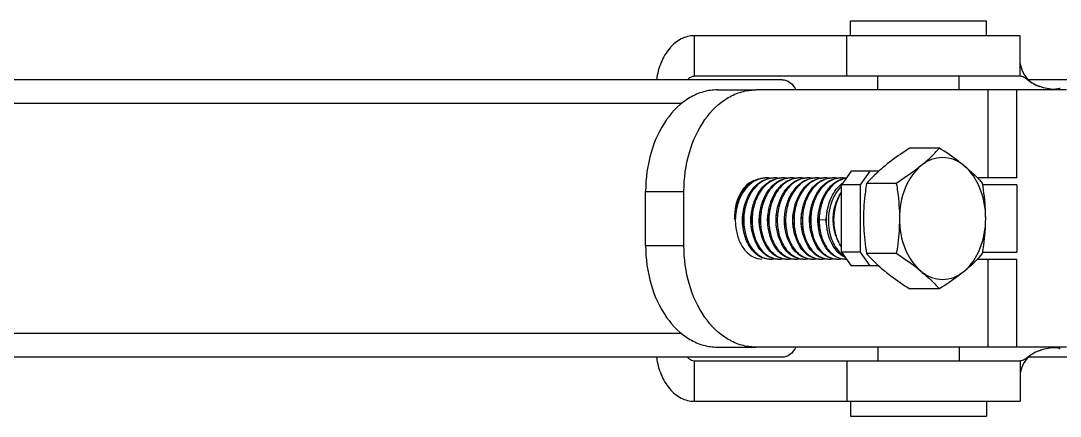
# Model space of a CAD drawing. Extents: x 27938 to 1507990, y 110129 to 923079.
# Drawn here: x 476999 to 478254, y 357954 to 358432 of the extents above; entities that cross this region are included whole.
import ezdxf

# ---------------------------------------------------------------- set-up
doc = ezdxf.new("R2010")
doc.units = 0
doc.header["$LTSCALE"] = 1000
doc.header["$MEASUREMENT"] = 0

msp = doc.modelspace()

# ---------------------------------------------------------------- linework, layer by layer
for p, q in [((478000.6, 358413.6), (478000.6, 358431.7)), ((478000.6, 358431.7), (478164.8, 358431.7)), ((478164.8, 358413.6), (478164.8, 358431.7)), ((478205.4, 358413.6), (477811.8, 358413.6)), ((477811.8, 358413.6), (477811.8, 358364.6)), ((477996, 358364.6), (477996, 358413.6)), ((478205.4, 358364.6), (478205.4, 358413.6)), ((478205.4, 358364.6), (477811.8, 358364.6)), ((478033.6, 358348.2), (478033.6, 358364.6)), ((478131.8, 358348.2), (478131.8, 358364.6)), ((478215.5, 358359.4), (478212.7, 358363.1)), ((477917.9, 358360.5), (475132.7, 358360.5)), ((478279.9, 358360.5), (478215, 358360.5)), ((477839.8, 358348.2), (477886.1, 358348.2)), ((478261.1, 358348.2), (477886.1, 358348.2)), ((478166.6, 358241.9), (478166.6, 358348.2)), ((478201.3, 358241.9), (478201.3, 358348.2)), ((477797, 358331.9), (475417.2, 358331.9)), ((478107.9, 358277.8), (478072, 358277.8)), ((478001.1, 358250.1), (477989.5, 358233.7)), ((478034.7, 358250.1), (478001.1, 358250.1)), ((478012.7, 358233.7), (478024.2, 358250.1)), ((478201.3, 358241.9), (478153.7, 358241.9)), ((477753.1, 358225.6), (477799.4, 358225.6)), ((477753.1, 358160.1), (477753.1, 358225.6)), ((477799.4, 358160.1), (477799.4, 358225.6)), ((477876.1, 358232.6), (477876.2, 358232.7)), ((478012.7, 358233.7), (477989.5, 358233.7)), ((477989.5, 358152), (477989.5, 358233.7)), ((478012.7, 358152), (478012.7, 358233.7)), ((478055.8, 358235.3), (478020, 358235.3)), ((478201.3, 358233.7), (478160.1, 358233.7)), ((478201.3, 358233.7), (478201.3, 358152)), ((477962.6, 358191.4), (477971.3, 358191.6)), ((477971.3, 358191.6), (477971.5, 358191.6)), ((477753.1, 358160.1), (477799.4, 358160.1)), ((478012.7, 358152), (477989.5, 358152)), ((477989.5, 358152), (478001.1, 358135.6)), ((478024.2, 358135.6), (478012.7, 358152)), ((478055.8, 358150.4), (478020, 358150.4)), ((478160.2, 358152), (478201.3, 358152)), ((478153.7, 358143.8), (478201.3, 358143.8)), ((478166.6, 358037.5), (478166.6, 358143.8)), ((478201.3, 358037.5), (478201.3, 358143.8)), ((478034.7, 358135.6), (478001.1, 358135.6)), ((478107.9, 358107.9), (478072, 358107.9)), ((477797, 358053.8), (475417.2, 358053.8)), ((477839.8, 358037.5), (477886.1, 358037.5)), ((478261.1, 358037.5), (477886.1, 358037.5)), ((478033.6, 358037.5), (478033.6, 358021.1)), ((478131.8, 358037.5), (478131.8, 358021.1)), ((477917.9, 358025.2), (475132.7, 358025.2)), ((478215.5, 358026.3), (478212.7, 358022.6)), ((478279.9, 358025.2), (478215, 358025.2)), ((477811.8, 358021.1), (478205.4, 358021.1)), ((477811.8, 358021.1), (477811.8, 357972.1)), ((477996, 358021.1), (477996, 357972.1)), ((478205.4, 358021.1), (478205.4, 357972.1)), ((477811.8, 357972.1), (478205.4, 357972.1)), ((478000.6, 357972.1), (478000.6, 357954)), ((478164.8, 357972.1), (478164.8, 357954)), ((478000.6, 357954), (478164.8, 357954))]:
    msp.add_line(p, q)
for points in [[(478205.4, 358380.2), (478205.4, 358379.8), (478205.6, 358378), (478206.4, 358375.1), (478207.8, 358371.2), (478210.2, 358366.7), (478212.7, 358363.1)], [(478212.7, 358363), (478214.7, 358360.7), (478218.6, 358357.4), (478224, 358354.2), (478229, 358352.2)], [(478229, 358033.6), (478224, 358031.5), (478218.6, 358028.2), (478214.6, 358024.9), (478212.7, 358022.7)], [(478212.7, 358022.6), (478210.2, 358019), (478207.8, 358014.5), (478206.4, 358010.6), (478205.6, 358007.7), (478205.4, 358005.9), (478205.4, 358005.5)]]:
    msp.add_lwpolyline(points)
for centre, radius, start, end in [((478195.4, 358337.8), 29.3, 55.8113, 56.2117), ((478231.6, 358471.6), 123.4, 275.7509, 279.9721), ((478231.4, 358473), 124.8, 279.9557, 280.2701), ((477898.7, 358215.1), 26.8, 90.0015, 92.6681), ((477898.7, 358214.8), 27.1, 80.5751, 89.9713), ((477908.8, 358215.1), 26.8, 90.0015, 92.6677), ((477908.8, 358214.8), 27.1, 80.5247, 89.9709), ((477918.9, 358215.1), 26.8, 90.0015, 92.6677), ((477918.9, 358214.8), 27.1, 80.4778, 89.9708), ((477929.1, 358215.1), 26.8, 90.0015, 92.668), ((477929, 358214.8), 27.1, 80.5593, 89.9712), ((477939.2, 358215.1), 26.8, 90.0015, 92.6677), ((477939.2, 358214.8), 27.1, 80.5143, 89.9708), ((477949.3, 358215.1), 26.8, 90.0015, 92.6678), ((477949.3, 358214.8), 27.1, 80.555, 89.9711), ((477959.4, 358215.1), 26.8, 90.0015, 92.668), ((477959.4, 358214.8), 27.1, 80.3354, 89.9695), ((477969.5, 358215.1), 26.8, 90.0015, 92.6677), ((477969.5, 358214.8), 27.1, 80.4983, 89.9708), ((477979.7, 358215.1), 26.8, 90.0015, 92.6681), ((477979.6, 358214.8), 27.1, 80.5775, 89.9713), ((477989.8, 358215.1), 26.8, 90.0015, 92.6678), ((477989.8, 358214.8), 27.1, 80.5385, 89.971), ((478013.1, 358206.2), 36.9, 127.5195, 130.6239), ((477929.4, 358190.6), 69.2, 171.1719, 178.0614), ((477927.7, 358196.3), 66.9, 168.6166, 175.814), ((477926.8, 358191), 66.6, 164.3304, 171.1869), ((477930.1, 358190.6), 68.6, 167.2993, 178.0279), ((477924.6, 358191.6), 64.3, 164.0044, 164.2949), ((477937.3, 358190.8), 57.1, 169.0131, 170.0068), ((477947.3, 358190.8), 57, 167.8843, 170.3195), ((477998.1, 358190.8), 57.1, 168.7877, 170.256), ((477929.4, 358190.6), 69.2, 178.0532, 178.7181), ((477930.5, 358190.6), 69.1, 178.1063, 184.1306), ((477930.8, 358190.6), 69.3, 177.9987, 178.1134), ((478029.4, 358190.6), 58.1, 178.9629, 179.1986), ((478040.7, 358190.6), 69.2, 179.1399, 179.3167), ((477928.3, 358190.4), 66.8, 184.1257, 189.4027), ((477903.8, 358166.1), 22.3, 266.795, 269.9978), ((477903.7, 358166.4), 22.6, 270.0481, 281.3388), ((477913.9, 358166.1), 22.3, 266.7955, 269.9977), ((477913.9, 358166.4), 22.6, 270.0489, 281.4175), ((477924, 358166.1), 22.3, 266.795, 269.9977), ((477924, 358166.4), 22.6, 270.0523, 282.1493), ((477934.1, 358166.1), 22.3, 266.7954, 269.9977), ((477934.1, 358166.4), 22.6, 270.0485, 281.3836), ((477944.2, 358166.1), 22.3, 266.7954, 269.9977), ((477944.2, 358166.4), 22.6, 270.0488, 281.4019), ((477954.4, 358166.1), 22.3, 266.7949, 269.9977), ((477954.3, 358166.4), 22.6, 270.0482, 281.3466), ((477964.5, 358166.1), 22.3, 266.7955, 269.9977), ((477964.5, 358166.4), 22.6, 270.0485, 281.3698), ((477974.6, 358166.1), 22.3, 266.7953, 269.9977), ((477974.6, 358166.4), 22.6, 270.0486, 281.3889), ((477984.7, 358166.1), 22.3, 266.7948, 269.9978), ((477984.7, 358166.4), 22.6, 270.048, 281.3296), ((477994.8, 358166.1), 22.3, 266.7942, 269.9978), ((477994.8, 358166), 22.2, 270.0002, 271.1523), ((478231.6, 357914.1), 123.5, 80.0279, 84.2434), ((478231.4, 357912.7), 124.8, 79.7299, 80.0443), ((478195.4, 358047.9), 29.3, 303.7883, 304.1887)]:
    msp.add_arc(centre, radius, start, end)
for points, knots in [([(477811.8, 358413.6), (477806.4, 358413.6), (477795, 358410.7), (477780.9, 358398.7), (477770.8, 358381.4), (477767.3, 358367.7), (477766.3, 358360.5)], [0, 0, 0, 0, 0.213346, 0.447987, 0.712108, 1, 1, 1, 1]), ([(477811.8, 358364.6), (477811.1, 358364.6), (477808.1, 358364.2), (477805.6, 358362.3), (477804.2, 358360.6)], [0, 0, 0, 0, 0.236834, 1, 1, 1, 1]), ([(478211.7, 358362.2), (478211.2, 358362.6), (478209.3, 358363.8), (478207, 358364.6), (478205.4, 358364.6)], [0, 0, 0, 0, 0.289589, 1, 1, 1, 1]), ([(477917.9, 358360.5), (477921.2, 358360.5), (477928.4, 358357.7), (477932.8, 358351.7), (477934.5, 358348.3)], [0, 0, 0, 0, 0.461863, 1, 1, 1, 1]), ([(478215.5, 358359.4), (478215.2, 358359.6), (478214, 358360.6), (478212.8, 358361.5), (478211.9, 358362.1)], [0, 0, 0, 0, 0.26918, 1, 1, 1, 1]), ([(478229, 358352.2), (478227.7, 358352.6), (478222.9, 358354.5), (478218.3, 358357), (478215.5, 358359.4)], [0, 0, 0, 0, 0.285604, 1, 1, 1, 1]), ([(478253.3, 358348.2), (478251.2, 358348.2), (478243, 358348.6), (478234.8, 358350.1), (478229, 358352.2)], [0, 0, 0, 0, 0.257456, 1, 1, 1, 1]), ([(477839.8, 358348.2), (477834.2, 358348.2), (477822.5, 358346.6), (477799.8, 358336.7), (477775.3, 358312.2), (477757.3, 358272), (477753.1, 358241.4), (477753.1, 358225.6)], [0, 0, 0, 0, 0.103597, 0.210948, 0.445697, 0.712571, 1, 1, 1, 1]), ([(477799.4, 358225.6), (477799.4, 358241.4), (477803.5, 358272), (477821.6, 358312.2), (477846.1, 358336.7), (477868.8, 358346.6), (477880.4, 358348.2), (477886.1, 358348.2)], [0, 0, 0, 0, 0.287429, 0.554303, 0.789052, 0.896403, 1, 1, 1, 1]), ([(478072, 358277.8), (478069.3, 358276.1), (478059.1, 358269.4), (478049.2, 358262.3), (478042.2, 358256.6)], [0, 0, 0, 0, 0.261287, 1, 1, 1, 1]), ([(478085.6, 358256.6), (478087.7, 358258.3), (478095.6, 358265), (478102.9, 358272.2), (478107.9, 358277.8)], [0, 0, 0, 0, 0.268858, 1, 1, 1, 1]), ([(478137.6, 358256.6), (478135.4, 358258.4), (478125.8, 358265.9), (478115.7, 358272.8), (478107.9, 358277.8)], [0, 0, 0, 0, 0.237123, 1, 1, 1, 1]), ([(478137.6, 358256.6), (478133.9, 358259.7), (478125.7, 358264.6), (478111.6, 358267.3), (478097.6, 358264.6), (478089.4, 358259.7), (478085.6, 358256.6)], [0, 0, 0, 0, 0.257487, 0.5, 0.742513, 1, 1, 1, 1]), ([(478042.2, 358256.6), (478040.1, 358254.8), (478032.3, 358248.2), (478025, 358240.9), (478020, 358235.3)], [0, 0, 0, 0, 0.268858, 1, 1, 1, 1]), ([(478085.6, 358256.6), (478083.4, 358254.8), (478073.8, 358247.2), (478063.6, 358240.4), (478055.8, 358235.3)], [0, 0, 0, 0, 0.237123, 1, 1, 1, 1]), ([(478085.6, 358256.6), (478077.1, 358249.6), (478063.6, 358229), (478059.6, 358205.3), (478059.6, 358192.9)], [0, 0, 0, 0, 0.468341, 1, 1, 1, 1]), ([(478137.6, 358256.6), (478139.8, 358254.8), (478147.6, 358248.2), (478154.9, 358240.9), (478159.9, 358235.3)], [0, 0, 0, 0, 0.268858, 1, 1, 1, 1]), ([(478163.7, 358192.9), (478163.7, 358205.3), (478159.6, 358229), (478146.2, 358249.6), (478137.6, 358256.6)], [0, 0, 0, 0, 0.531659, 1, 1, 1, 1]), ([(477897.5, 358241.9), (477893.6, 358241.7), (477885.5, 358239.5), (477875.3, 358231.5), (477867.4, 358219.8), (477864.2, 358210.6), (477863.1, 358205.7)], [0, 0, 0, 0, 0.219273, 0.456424, 0.717944, 1, 1, 1, 1]), ([(477902.5, 358143.8), (477900.3, 358143.8), (477895.9, 358144.5), (477887.2, 358148.4), (477877.9, 358158.3), (477871.4, 358174.4), (477869.5, 358192.9), (477872.6, 358211.5), (477880.5, 358227.6), (477892.5, 358239), (477902.8, 358241.9), (477907.6, 358241.9)], [0, 0, 0, 0, 0.049449, 0.100956, 0.214949, 0.346477, 0.489675, 0.634208, 0.769827, 0.890789, 1, 1, 1, 1]), ([(477907.6, 358241.9), (477903.7, 358241.7), (477895.5, 358239.4), (477885.2, 358231.3), (477877.3, 358219.4), (477872.5, 358205.1), (477871, 358189.6), (477873.4, 358170.4), (477880.1, 358156.8), (477886.8, 358150.8)], [0, 0, 0, 0, 0.105385, 0.219488, 0.34542, 0.481197, 0.621395, 0.759049, 1, 1, 1, 1]), ([(477884.2, 358238.6), (477883.4, 358238.3), (477880.2, 358237), (477877.3, 358235.1), (477875.3, 358233.5)], [0, 0, 0, 0, 0.242775, 1, 1, 1, 1]), ([(477876.2, 358232.7), (477879.1, 358235.5), (477885.7, 358240.2), (477893.6, 358241.9), (477897.4, 358241.9)], [0, 0, 0, 0, 0.517736, 1, 1, 1, 1]), ([(477895.8, 358150.6), (477889, 358156.6), (477882.2, 358170.5), (477879.8, 358190), (477881.5, 358205.7), (477886.6, 358220.2), (477894.7, 358232), (477905.4, 358240), (477913.7, 358241.9), (477917.7, 358241.9)], [0, 0, 0, 0, 0.241301, 0.379446, 0.520004, 0.655787, 0.781306, 0.894819, 1, 1, 1, 1]), ([(477917.7, 358241.9), (477913, 358241.7), (477903.1, 358238.4), (477891.6, 358227), (477883.9, 358211.2), (477880.9, 358193), (477882.7, 358174.8), (477889, 358159), (477899.1, 358147.5), (477908.3, 358144.1), (477912.6, 358143.8)], [0, 0, 0, 0, 0.109414, 0.230762, 0.366312, 0.510386, 0.653204, 0.784891, 0.899595, 1, 1, 1, 1]), ([(477906, 358150.6), (477899.1, 358156.6), (477892.3, 358170.5), (477890, 358190), (477891.6, 358205.7), (477896.7, 358220.2), (477904.8, 358232), (477915.5, 358240), (477923.8, 358241.9), (477927.8, 358241.9)], [0, 0, 0, 0, 0.241321, 0.379464, 0.520018, 0.655795, 0.781306, 0.894819, 1, 1, 1, 1]), ([(477927.8, 358241.9), (477923.1, 358241.7), (477913.2, 358238.4), (477901.7, 358227), (477894.1, 358211.2), (477891, 358193), (477892.8, 358174.8), (477899.1, 358159), (477909.3, 358147.5), (477918.4, 358144.1), (477922.8, 358143.8)], [0, 0, 0, 0, 0.10941, 0.230759, 0.36631, 0.510388, 0.653211, 0.784896, 0.899598, 1, 1, 1, 1]), ([(477916.1, 358150.6), (477909.2, 358156.6), (477902.4, 358170.5), (477900.1, 358190), (477901.7, 358205.7), (477906.8, 358220.2), (477914.9, 358232), (477925.6, 358240), (477933.9, 358241.9), (477937.9, 358241.9)], [0, 0, 0, 0, 0.241291, 0.379436, 0.519999, 0.655783, 0.781305, 0.89482, 1, 1, 1, 1]), ([(477937.9, 358241.9), (477933.2, 358241.7), (477923.3, 358238.4), (477911.8, 358227), (477904.2, 358211.2), (477901.1, 358193), (477902.9, 358174.8), (477909.2, 358159), (477919.4, 358147.5), (477928.6, 358144.1), (477932.9, 358143.8)], [0, 0, 0, 0, 0.109413, 0.230763, 0.366317, 0.51039, 0.65321, 0.784893, 0.899595, 1, 1, 1, 1]), ([(477926.2, 358150.6), (477919.4, 358156.6), (477912.5, 358170.5), (477910.2, 358190), (477911.8, 358205.7), (477916.9, 358220.2), (477925.1, 358232), (477935.7, 358240), (477944.1, 358241.9), (477948, 358241.9)], [0, 0, 0, 0, 0.241314, 0.379459, 0.520012, 0.655791, 0.781307, 0.89482, 1, 1, 1, 1]), ([(477948.1, 358241.9), (477943.3, 358241.7), (477933.4, 358238.4), (477921.9, 358227), (477914.3, 358211.2), (477911.3, 358193), (477913, 358174.8), (477919.3, 358159), (477929.5, 358147.5), (477938.7, 358144.1), (477943, 358143.8)], [0, 0, 0, 0, 0.109413, 0.230762, 0.36631, 0.510386, 0.653205, 0.784893, 0.899595, 1, 1, 1, 1]), ([(477936.3, 358150.6), (477929.5, 358156.6), (477922.6, 358170.5), (477920.3, 358190), (477921.9, 358205.7), (477927, 358220.2), (477935.2, 358232), (477945.8, 358240), (477954.2, 358241.9), (477958.2, 358241.9)], [0, 0, 0, 0, 0.241312, 0.379455, 0.520012, 0.655791, 0.781305, 0.89482, 1, 1, 1, 1]), ([(477958.2, 358241.9), (477953.5, 358241.7), (477943.5, 358238.4), (477932, 358227), (477924.4, 358211.2), (477921.4, 358193), (477923.1, 358174.8), (477929.4, 358159), (477939.6, 358147.5), (477948.8, 358144.1), (477953.1, 358143.8)], [0, 0, 0, 0, 0.109411, 0.230759, 0.366311, 0.510389, 0.653212, 0.784896, 0.899598, 1, 1, 1, 1]), ([(477946.4, 358150.6), (477939.6, 358156.6), (477932.8, 358170.5), (477930.4, 358190), (477932.1, 358205.7), (477937.2, 358220.2), (477945.3, 358232), (477956, 358240), (477964.3, 358241.9), (477968.3, 358241.9)], [0, 0, 0, 0, 0.24129, 0.379435, 0.519998, 0.655783, 0.781305, 0.89482, 1, 1, 1, 1]), ([(477968.3, 358241.9), (477963.6, 358241.7), (477953.7, 358238.4), (477942.2, 358227), (477934.5, 358211.2), (477931.5, 358193), (477933.3, 358174.8), (477939.6, 358159), (477949.7, 358147.5), (477958.9, 358144.1), (477963.2, 358143.8)], [0, 0, 0, 0, 0.109414, 0.230763, 0.366316, 0.510389, 0.653208, 0.784892, 0.899594, 1, 1, 1, 1]), ([(477956.5, 358150.6), (477949.7, 358156.6), (477942.9, 358170.5), (477940.5, 358190), (477942.2, 358205.7), (477947.3, 358220.2), (477955.4, 358232), (477966.1, 358240), (477974.4, 358241.9), (477978.4, 358241.9)], [0, 0, 0, 0, 0.241317, 0.379461, 0.520014, 0.655792, 0.781306, 0.894819, 1, 1, 1, 1]), ([(477978.4, 358241.9), (477973.7, 358241.7), (477963.8, 358238.4), (477952.3, 358227), (477944.7, 358211.2), (477941.6, 358193), (477943.4, 358174.8), (477949.7, 358159), (477959.8, 358147.5), (477969, 358144.1), (477973.4, 358143.8)], [0, 0, 0, 0, 0.109411, 0.23076, 0.366309, 0.510386, 0.653207, 0.784895, 0.899597, 1, 1, 1, 1]), ([(477966.7, 358150.6), (477959.8, 358156.6), (477953, 358170.5), (477950.7, 358190), (477952.3, 358205.7), (477957.4, 358220.2), (477965.5, 358232), (477976.2, 358240), (477984.5, 358241.9), (477988.5, 358241.9)], [0, 0, 0, 0, 0.241302, 0.379446, 0.520006, 0.655788, 0.781304, 0.89482, 1, 1, 1, 1]), ([(477988.5, 358241.9), (477983.8, 358241.7), (477973.9, 358238.4), (477962.4, 358227), (477954.8, 358211.2), (477951.7, 358193), (477953.5, 358174.8), (477959.8, 358159), (477970, 358147.5), (477979.2, 358144.1), (477983.5, 358143.8)], [0, 0, 0, 0, 0.109411, 0.23076, 0.366314, 0.510391, 0.653213, 0.784895, 0.899597, 1, 1, 1, 1]), ([(477976.8, 358150.6), (477970.2, 358156.4), (477963.5, 358169.5), (477960.9, 358188.2), (477962, 358203.4), (477966.3, 358217.6), (477973.6, 358229.6), (477983.3, 358238.3), (477991.2, 358241.1), (477995, 358241.7)], [0, 0, 0, 0, 0.238806, 0.375378, 0.515068, 0.651187, 0.778286, 0.893865, 1, 1, 1, 1]), ([(477994.9, 358241.4), (477990.4, 358240.6), (477981.2, 358236.3), (477971, 358224.5), (477964.3, 358208.9), (477962.7, 358197.3), (477962.6, 358191.4)], [0, 0, 0, 0, 0.215857, 0.456017, 0.721227, 1, 1, 1, 1]), ([(477875.3, 358233.5), (477873.8, 358232), (477867.7, 358225.1), (477863.9, 358216.3), (477862.2, 358209.5)], [0, 0, 0, 0, 0.23319, 1, 1, 1, 1]), ([(477862.8, 358209.3), (477863.4, 358211.6), (477866.4, 358220.1), (477871.3, 358228), (477876.1, 358232.6)], [0, 0, 0, 0, 0.264817, 1, 1, 1, 1]), ([(477971.5, 358191.6), (477971.6, 358199.9), (477974.6, 358215.6), (477983.5, 358229.4), (477989.1, 358234.2)], [0, 0, 0, 0, 0.525716, 1, 1, 1, 1]), ([(477989.5, 358232), (477984.4, 358226.9), (477976.4, 358213.4), (477972.5, 358190.6), (477976, 358168.3), (477983.6, 358155.5), (477988.5, 358151)], [0, 0, 0, 0, 0.245715, 0.512956, 0.773315, 1, 1, 1, 1]), ([(478020, 358235.3), (478019.4, 358231.9), (478017.3, 358217.8), (478016.2, 358203.5), (478016.2, 358192.9)], [0, 0, 0, 0, 0.248681, 1, 1, 1, 1]), ([(478055.8, 358235.3), (478056.4, 358231.9), (478058.5, 358217.8), (478059.6, 358203.5), (478059.6, 358192.9)], [0, 0, 0, 0, 0.248681, 1, 1, 1, 1]), ([(478163.7, 358192.9), (478163.7, 358196.4), (478163.3, 358210.7), (478161.6, 358224.8), (478159.9, 358235.3)], [0, 0, 0, 0, 0.251248, 1, 1, 1, 1]), ([(477986.3, 358164.6), (477983.8, 358168.8), (477980.3, 358178.6), (477978.6, 358199), (477983.1, 358215), (477989, 358223.5)], [0, 0, 0, 0, 0.239537, 0.497847, 1, 1, 1, 1]), ([(477989.4, 358158.6), (477986.5, 358163.1), (477982, 358173.8), (477979.1, 358196.5), (477983.4, 358214.6), (477989.5, 358224.3)], [0, 0, 0, 0, 0.237857, 0.495496, 1, 1, 1, 1]), ([(477871.5, 358177.8), (477871.1, 358179.7), (477869.7, 358187.6), (477870, 358195.8), (477871.2, 358201.7)], [0, 0, 0, 0, 0.245648, 1, 1, 1, 1]), ([(477881.6, 358178.3), (477881.2, 358180.1), (477879.9, 358187.5), (477880.1, 358195.1), (477881.1, 358200.7)], [0, 0, 0, 0, 0.245788, 1, 1, 1, 1]), ([(477891.6, 358178.8), (477891.2, 358180.6), (477890, 358187.7), (477890.3, 358195), (477891.2, 358200.4)], [0, 0, 0, 0, 0.246058, 1, 1, 1, 1]), ([(477901.6, 358179), (477901.3, 358180.7), (477900.1, 358187.8), (477900.4, 358195.2), (477901.3, 358200.5)], [0, 0, 0, 0, 0.246155, 1, 1, 1, 1]), ([(477911.8, 358178.8), (477911.4, 358180.5), (477910.3, 358187.8), (477910.5, 358195.2), (477911.5, 358200.7)], [0, 0, 0, 0, 0.246065, 1, 1, 1, 1]), ([(477922.2, 358177.5), (477921.8, 358179.4), (477920.3, 358187.2), (477920.6, 358195.3), (477921.7, 358201.2)], [0, 0, 0, 0, 0.2454, 1, 1, 1, 1]), ([(477932.2, 358177.9), (477931.8, 358179.9), (477930.4, 358188), (477930.8, 358196.5), (477932.1, 358202.6)], [0, 0, 0, 0, 0.245825, 1, 1, 1, 1]), ([(477942.2, 358178.5), (477941.8, 358180.2), (477940.6, 358187.5), (477940.8, 358195), (477941.8, 358200.4)], [0, 0, 0, 0, 0.245865, 1, 1, 1, 1]), ([(477952.3, 358178.9), (477951.9, 358180.6), (477950.7, 358187.8), (477951, 358195.1), (477951.9, 358200.5)], [0, 0, 0, 0, 0.246098, 1, 1, 1, 1]), ([(477962.4, 358179), (477962, 358180.7), (477960.9, 358187.8), (477961.1, 358195.1), (477962, 358200.5)], [0, 0, 0, 0, 0.24614, 1, 1, 1, 1]), ([(477962.6, 358191.4), (477962.6, 358185.4), (477963.9, 358173.8), (477970.3, 358158.4), (477980.4, 358147.3), (477989.4, 358144.1), (477993.6, 358143.8)], [0, 0, 0, 0, 0.291821, 0.560232, 0.794326, 1, 1, 1, 1]), ([(477972.8, 358177.4), (477972.6, 358178.5), (477971.6, 358183.1), (477971.2, 358187.9), (477971.3, 358191.4)], [0, 0, 0, 0, 0.245441, 1, 1, 1, 1]), ([(477986.9, 358150.6), (477984.4, 358152.8), (477974.8, 358164.3), (477971.4, 358179.9), (477971.5, 358191.4)], [0, 0, 0, 0, 0.224306, 1, 1, 1, 1]), ([(478016.2, 358192.9), (478016.2, 358189.3), (478016.6, 358175), (478018.2, 358160.9), (478020, 358150.4)], [0, 0, 0, 0, 0.251248, 1, 1, 1, 1]), ([(478059.6, 358192.9), (478059.6, 358189.3), (478059.2, 358175), (478057.6, 358160.9), (478055.8, 358150.4)], [0, 0, 0, 0, 0.251248, 1, 1, 1, 1]), ([(478059.6, 358192.9), (478059.6, 358180.4), (478063.6, 358156.7), (478077.1, 358136.1), (478085.6, 358129.1)], [0, 0, 0, 0, 0.531659, 1, 1, 1, 1]), ([(478137.6, 358129.1), (478146.2, 358136.1), (478159.6, 358156.7), (478163.7, 358180.4), (478163.7, 358192.9)], [0, 0, 0, 0, 0.468341, 1, 1, 1, 1]), ([(478159.9, 358150.4), (478160.5, 358153.9), (478162.6, 358167.9), (478163.7, 358182.2), (478163.7, 358192.9)], [0, 0, 0, 0, 0.248681, 1, 1, 1, 1]), ([(477862.3, 358179.5), (477863.2, 358174.6), (477865.8, 358165.3), (477872.9, 358153.7), (477882.4, 358145.8), (477890, 358143.8), (477893.6, 358143.8)], [0, 0, 0, 0, 0.291651, 0.555731, 0.788679, 1, 1, 1, 1]), ([(477753.1, 358160.1), (477753.1, 358144.3), (477757.3, 358113.7), (477775.3, 358073.5), (477799.8, 358049), (477822.5, 358039.1), (477834.2, 358037.5), (477839.8, 358037.5)], [0, 0, 0, 0, 0.287429, 0.554303, 0.789052, 0.896403, 1, 1, 1, 1]), ([(477886.1, 358037.5), (477880.4, 358037.5), (477868.8, 358039.1), (477846.1, 358049), (477821.6, 358073.5), (477803.5, 358113.7), (477799.4, 358144.3), (477799.4, 358160.1)], [0, 0, 0, 0, 0.103597, 0.210948, 0.445697, 0.712571, 1, 1, 1, 1]), ([(477886.8, 358150.8), (477889, 358148.8), (477893.9, 358145.4), (477899.7, 358144), (477902.5, 358143.8)], [0, 0, 0, 0, 0.517722, 1, 1, 1, 1]), ([(477912.6, 358143.8), (477909.7, 358143.8), (477903.5, 358145.1), (477898.2, 358148.5), (477895.8, 358150.6)], [0, 0, 0, 0, 0.48238, 1, 1, 1, 1]), ([(477922.7, 358143.8), (477919.8, 358143.8), (477913.6, 358145.1), (477908.3, 358148.5), (477906, 358150.6)], [0, 0, 0, 0, 0.482371, 1, 1, 1, 1]), ([(477932.9, 358143.8), (477929.9, 358143.8), (477923.7, 358145.1), (477918.5, 358148.5), (477916.1, 358150.6)], [0, 0, 0, 0, 0.482397, 1, 1, 1, 1]), ([(477943, 358143.8), (477940, 358143.8), (477933.8, 358145.1), (477928.6, 358148.5), (477926.2, 358150.6)], [0, 0, 0, 0, 0.482371, 1, 1, 1, 1]), ([(477953.1, 358143.8), (477950.1, 358143.8), (477943.9, 358145.1), (477938.7, 358148.5), (477936.3, 358150.6)], [0, 0, 0, 0, 0.482382, 1, 1, 1, 1]), ([(477963.2, 358143.8), (477960.3, 358143.8), (477954.1, 358145.1), (477948.8, 358148.5), (477946.4, 358150.6)], [0, 0, 0, 0, 0.482394, 1, 1, 1, 1]), ([(477973.3, 358143.8), (477970.4, 358143.8), (477964.2, 358145.1), (477958.9, 358148.5), (477956.5, 358150.6)], [0, 0, 0, 0, 0.48237, 1, 1, 1, 1]), ([(477983.5, 358143.8), (477980.5, 358143.8), (477974.3, 358145.1), (477969.1, 358148.5), (477966.7, 358150.6)], [0, 0, 0, 0, 0.482394, 1, 1, 1, 1]), ([(477993.6, 358143.8), (477990.6, 358143.8), (477984.4, 358145.1), (477979.2, 358148.5), (477976.8, 358150.6)], [0, 0, 0, 0, 0.482388, 1, 1, 1, 1]), ([(477993.5, 358146.2), (477993, 358146.4), (477990.6, 358147.7), (477988.4, 358149.3), (477986.9, 358150.6)], [0, 0, 0, 0, 0.243018, 1, 1, 1, 1]), ([(478020, 358150.4), (478021.6, 358148.6), (478028.5, 358141), (478036.1, 358134.1), (478042.2, 358129.1)], [0, 0, 0, 0, 0.2325, 1, 1, 1, 1]), ([(478085.6, 358129.1), (478083.4, 358130.9), (478073.8, 358138.5), (478063.6, 358145.3), (478055.8, 358150.4)], [0, 0, 0, 0, 0.237123, 1, 1, 1, 1]), ([(478137.6, 358129.1), (478139.8, 358130.9), (478147.6, 358137.5), (478154.9, 358144.8), (478159.9, 358150.4)], [0, 0, 0, 0, 0.268858, 1, 1, 1, 1]), ([(478042.2, 358129.1), (478044.5, 358127.3), (478054.1, 358119.8), (478064.2, 358112.9), (478072, 358107.9)], [0, 0, 0, 0, 0.237123, 1, 1, 1, 1]), ([(478085.6, 358129.1), (478087.7, 358127.4), (478095.6, 358120.7), (478102.9, 358113.5), (478107.9, 358107.9)], [0, 0, 0, 0, 0.268858, 1, 1, 1, 1]), ([(478085.6, 358129.1), (478089.4, 358126), (478097.6, 358121.1), (478111.6, 358118.4), (478125.7, 358121.1), (478133.9, 358126), (478137.6, 358129.1)], [0, 0, 0, 0, 0.257487, 0.5, 0.742513, 1, 1, 1, 1]), ([(478137.6, 358129.1), (478135.4, 358127.3), (478125.8, 358119.8), (478115.7, 358112.9), (478107.9, 358107.9)], [0, 0, 0, 0, 0.237123, 1, 1, 1, 1]), ([(477934.5, 358037.4), (477932.8, 358034), (477928.4, 358028), (477921.2, 358025.2), (477917.9, 358025.2)], [0, 0, 0, 0, 0.538137, 1, 1, 1, 1]), ([(478229, 358033.6), (478230.9, 358034.2), (478238.8, 358036.5), (478247, 358037.5), (478253.3, 358037.5)], [0, 0, 0, 0, 0.239548, 1, 1, 1, 1]), ([(477766.3, 358025.2), (477767.3, 358018), (477770.8, 358004.3), (477780.9, 357987), (477795, 357975), (477806.4, 357972.1), (477811.8, 357972.1)], [0, 0, 0, 0, 0.287892, 0.552013, 0.786654, 1, 1, 1, 1]), ([(477804.2, 358025.1), (477804.7, 358024.5), (477806.7, 358022.4), (477809.6, 358021.1), (477811.8, 358021.1)], [0, 0, 0, 0, 0.274002, 1, 1, 1, 1]), ([(478211.9, 358023.6), (478212.2, 358023.8), (478213.4, 358024.7), (478214.6, 358025.6), (478215.5, 358026.3)], [0, 0, 0, 0, 0.231104, 1, 1, 1, 1]), ([(478215.5, 358026.3), (478216.3, 358027), (478220.5, 358030), (478225.2, 358032.2), (478229, 358033.6)], [0, 0, 0, 0, 0.210146, 1, 1, 1, 1]), ([(478205.4, 358021.1), (478205.9, 358021.1), (478208.2, 358021.4), (478210.3, 358022.5), (478211.7, 358023.5)], [0, 0, 0, 0, 0.222245, 1, 1, 1, 1])]:
    msp.add_open_spline(points, degree=3, knots=knots)
for points in [[(477971.3, 358191.6), (477971.4, 358196.3), (477972, 358201), (477973.3, 358205.6)], [(477988.5, 358151), (477989.6, 358149.9), (477990.8, 358149), (477992.1, 358148.1)]]:
    msp.add_open_spline(points, degree=3)

doc.saveas('drawing.dxf')
